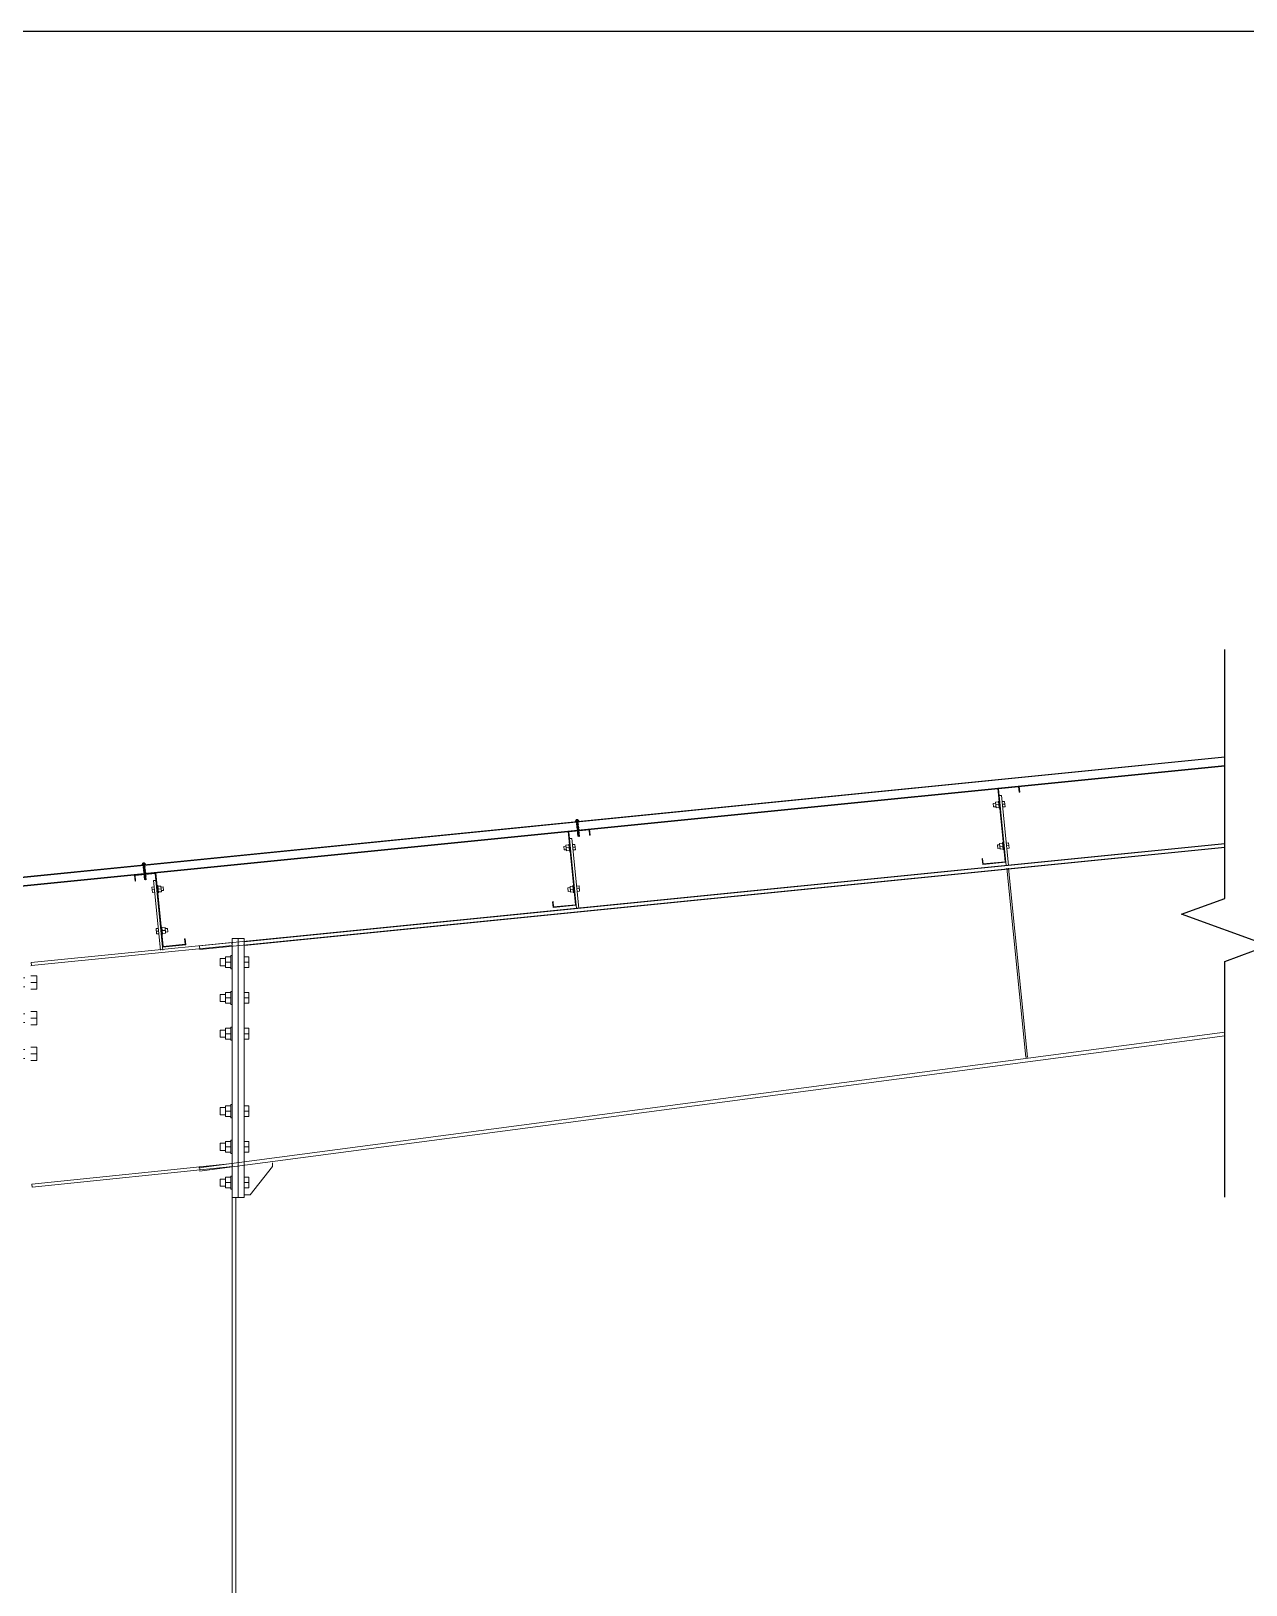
# Model space of a CAD drawing. Header units: inches. Extents: x 1359 to 46357, y -3807 to 191.
# Drawn here: x 24066.4 to 24107.2, y -951.5 to -899.3 of the extents above; entities that cross this region are included whole.
import ezdxf

# ---------------------------------------------------------------- set-up
doc = ezdxf.new("R2010")
doc.units = ezdxf.units.IN
doc.header["$MEASUREMENT"] = 0
doc.layers.add('Bolt', color=1, linetype='Continuous', lineweight=0)
doc.layers.add('S-STEEL-BEAM', color=3, linetype='Continuous', lineweight=0)
for name, color, linetype in [('CAUTAO', 7, 'Continuous'), ('ROOFING', 4, 'Continuous'), ('STRUCTURE', 1, 'Continuous')]:
    doc.layers.add(name, color=color, linetype=linetype)

# ---------------------------------------------------------------- blocks, each defined once
blk = doc.blocks.new('*A786')
at = {"layer": 'S-STEEL-BEAM', "color": 2, "linetype": 'Continuous', "lineweight": 0}
for p, q in [((158.12, 327.431), (158.478, 327.467)), ((158.243, 326.197), (158.12, 327.431)), ((158.47, 327.457), (158.13, 327.423)), ((158.13, 327.423), (158.254, 326.189)), ((158.479, 327.367), (158.47, 327.457)), ((158.478, 327.467), (158.488, 327.368)), ((158.488, 327.368), (158.479, 327.367)), ((157.856, 326.249), (157.865, 326.25)), ((157.866, 326.15), (157.856, 326.249)), ((157.865, 326.25), (157.874, 326.16)), ((158.254, 326.189), (157.866, 326.15)), ((157.874, 326.16), (158.243, 326.197))]:
    blk.add_line(p, q, dxfattribs=at)
blk = doc.blocks.new('*A794')
at = {"layer": 'S-STEEL-BEAM', "color": 2, "linetype": 'Continuous', "lineweight": 0}
for p, q in [((152.408, 321.273), (152.468, 321.273)), ((152.408, 308.626), (152.408, 321.273)), ((152.468, 321.273), (152.468, 308.626)), ((152.408, 308.626), (152.468, 308.626))]:
    blk.add_line(p, q, dxfattribs=at)
blk = doc.blocks.new('*A796')
at = {"layer": 'S-STEEL-BEAM', "color": 2, "linetype": 'Continuous', "lineweight": 0}
for p, q in [((152.407, 325.503), (152.408, 325.503)), ((149.028, 325.165), (149.038, 325.166))]:
    blk.add_line(p, q, dxfattribs=at)
blk = doc.blocks.new('*A803')
at = {"layer": 'S-STEEL-BEAM', "color": 2, "linetype": 'Continuous', "lineweight": 0}
for p, q in [((165.334, 328.153), (165.692, 328.189)), ((165.684, 328.178), (165.344, 328.144)), ((165.693, 328.088), (165.684, 328.178)), ((165.692, 328.189), (165.702, 328.089)), ((165.457, 326.918), (165.334, 328.153)), ((165.344, 328.144), (165.468, 326.91)), ((165.702, 328.089), (165.693, 328.088)), ((165.07, 326.971), (165.079, 326.972)), ((165.08, 326.871), (165.07, 326.971)), ((165.079, 326.972), (165.088, 326.882)), ((165.468, 326.91), (165.08, 326.871)), ((165.088, 326.882), (165.457, 326.918))]:
    blk.add_line(p, q, dxfattribs=at)
blk = doc.blocks.new('*A804')
at = {"layer": 'Bolt', "color": 7, "linetype": 'Continuous', "lineweight": 0}
for p, q in [((158.044, 327.178), (158.082, 327.181)), ((158.044, 327.178), (158.05, 327.118)), ((158.08, 327.199), (158.13, 327.204)), ((158.09, 327.104), (158.08, 327.199)), ((158.085, 327.152), (158.135, 327.156)), ((158.129, 327.216), (158.141, 327.217)), ((158.129, 327.216), (158.141, 327.097)), ((158.192, 327.207), (158.232, 327.211)), ((158.197, 327.163), (158.236, 327.167)), ((158.232, 327.211), (158.241, 327.122)), ((158.05, 327.118), (158.088, 327.122)), ((158.09, 327.104), (158.14, 327.109)), ((158.141, 327.097), (158.153, 327.098)), ((158.201, 327.118), (158.241, 327.122)), ((158.114, 326.481), (158.152, 326.485)), ((158.114, 326.481), (158.12, 326.421)), ((158.12, 326.421), (158.158, 326.425)), ((158.15, 326.502), (158.2, 326.507)), ((158.16, 326.408), (158.15, 326.502)), ((158.155, 326.455), (158.205, 326.46)), ((158.16, 326.408), (158.209, 326.413)), ((158.199, 326.52), (158.211, 326.521)), ((158.199, 326.52), (158.211, 326.4)), ((158.211, 326.4), (158.223, 326.402)), ((158.262, 326.511), (158.301, 326.515)), ((158.266, 326.466), (158.306, 326.47)), ((158.271, 326.421), (158.31, 326.425)), ((158.301, 326.515), (158.31, 326.425))]:
    blk.add_line(p, q, dxfattribs=at)
blk = doc.blocks.new('*A808')
at = {"layer": 'Bolt', "color": 7, "linetype": 'Continuous', "lineweight": 0}
for p, q in [((165.294, 327.92), (165.344, 327.925)), ((165.304, 327.826), (165.294, 327.92)), ((165.343, 327.938), (165.355, 327.939)), ((165.343, 327.938), (165.355, 327.818)), ((165.406, 327.929), (165.446, 327.933)), ((165.446, 327.933), (165.455, 327.843)), ((165.258, 327.899), (165.296, 327.903)), ((165.258, 327.899), (165.264, 327.839)), ((165.264, 327.839), (165.302, 327.843)), ((165.299, 327.873), (165.349, 327.878)), ((165.304, 327.826), (165.354, 327.831)), ((165.355, 327.818), (165.367, 327.819)), ((165.411, 327.884), (165.45, 327.888)), ((165.415, 327.839), (165.455, 327.843)), ((165.328, 327.203), (165.366, 327.206)), ((165.328, 327.203), (165.334, 327.143)), ((165.334, 327.143), (165.372, 327.147)), ((165.364, 327.224), (165.414, 327.229)), ((165.374, 327.129), (165.364, 327.224)), ((165.369, 327.176), (165.419, 327.181)), ((165.374, 327.129), (165.423, 327.134)), ((165.413, 327.241), (165.425, 327.242)), ((165.413, 327.241), (165.425, 327.122)), ((165.476, 327.232), (165.515, 327.236)), ((165.48, 327.188), (165.52, 327.192)), ((165.485, 327.143), (165.524, 327.147)), ((165.515, 327.236), (165.524, 327.147)), ((165.425, 327.122), (165.437, 327.123))]:
    blk.add_line(p, q, dxfattribs=at)
blk = doc.blocks.new('*A812')
at = {"layer": 'Bolt', "color": 7, "linetype": 'Continuous', "lineweight": 0}
for p, q in [((148.528, 324.959), (148.528, 324.809)), ((148.528, 324.959), (148.703, 324.959)), ((148.528, 324.809), (148.703, 324.809)), ((148.703, 324.999), (148.703, 324.769)), ((148.703, 324.999), (148.823, 324.999)), ((148.703, 324.884), (148.823, 324.884)), ((148.823, 325.024), (148.823, 324.744)), ((148.823, 325.024), (148.843, 325.024)), ((148.903, 324.959), (148.928, 324.959)), ((148.903, 324.809), (148.928, 324.809)), ((149.028, 324.997), (149.127, 324.997)), ((149.028, 324.884), (149.127, 324.884)), ((149.127, 324.997), (149.127, 324.772)), ((148.703, 324.769), (148.823, 324.769)), ((148.823, 324.744), (148.843, 324.744)), ((149.028, 324.772), (149.127, 324.772)), ((148.528, 324.359), (148.528, 324.209)), ((148.528, 324.359), (148.703, 324.359)), ((148.703, 324.399), (148.703, 324.169)), ((148.703, 324.399), (148.823, 324.399)), ((148.703, 324.284), (148.823, 324.284)), ((148.823, 324.424), (148.823, 324.144)), ((148.823, 324.424), (148.843, 324.424)), ((148.903, 324.359), (148.928, 324.359)), ((149.028, 324.397), (149.127, 324.397)), ((149.028, 324.284), (149.127, 324.284)), ((149.127, 324.397), (149.127, 324.172)), ((148.528, 324.209), (148.703, 324.209)), ((148.703, 324.169), (148.823, 324.169)), ((148.823, 324.144), (148.843, 324.144)), ((148.903, 324.209), (148.928, 324.209)), ((149.028, 324.172), (149.127, 324.172)), ((148.528, 323.759), (148.528, 323.609)), ((148.528, 323.759), (148.703, 323.759)), ((148.703, 323.799), (148.703, 323.569)), ((148.703, 323.799), (148.823, 323.799)), ((148.823, 323.824), (148.823, 323.544)), ((148.823, 323.824), (148.843, 323.824)), ((148.903, 323.759), (148.928, 323.759)), ((149.028, 323.797), (149.127, 323.797)), ((149.127, 323.797), (149.127, 323.572)), ((148.528, 323.609), (148.703, 323.609)), ((148.703, 323.684), (148.823, 323.684)), ((148.703, 323.569), (148.823, 323.569)), ((148.823, 323.544), (148.843, 323.544)), ((148.903, 323.609), (148.928, 323.609)), ((149.028, 323.684), (149.127, 323.684)), ((149.028, 323.572), (149.127, 323.572))]:
    blk.add_line(p, q, dxfattribs=at)
blk = doc.blocks.new('*A815')
at = {"layer": 'S-STEEL-BEAM', "color": 2, "linetype": 'Continuous', "lineweight": 0}
for p, q in [((158.142, 327.308), (158.182, 327.312)), ((158.299, 326.143), (158.182, 327.312)), ((158.259, 326.139), (158.254, 326.189))]:
    blk.add_line(p, q, dxfattribs=at)
blk = doc.blocks.new('*A816')
at = {"layer": 'S-STEEL-BEAM', "color": 2, "linetype": 'Continuous', "lineweight": 0}
for p, q in [((165.356, 328.029), (165.396, 328.033)), ((165.513, 326.864), (165.396, 328.033)), ((165.473, 326.86), (165.468, 326.91))]:
    blk.add_line(p, q, dxfattribs=at)
blk = doc.blocks.new('*A818')
at = {"layer": 'S-STEEL-BEAM', "color": 2, "linetype": 'Continuous', "lineweight": 0}
for p, q in [((152.608, 321.793), (152.616, 321.794)), ((153.083, 321.793), (152.708, 321.318)), ((153.083, 321.856), (153.083, 321.793)), ((152.708, 321.318), (152.608, 321.318))]:
    blk.add_line(p, q, dxfattribs=at)
blk = doc.blocks.new('*A819')
at = {"layer": 'Bolt', "color": 7, "linetype": 'Continuous', "lineweight": 0}
for p, q in [((152.293, 325.313), (152.293, 325.133)), ((152.293, 325.313), (152.388, 325.313)), ((152.388, 325.333), (152.388, 325.113)), ((152.388, 325.333), (152.408, 325.333)), ((152.608, 325.313), (152.687, 325.313)), ((152.687, 325.313), (152.687, 325.133)), ((152.208, 325.283), (152.208, 325.163)), ((152.208, 325.283), (152.293, 325.283)), ((152.208, 325.163), (152.293, 325.163)), ((152.293, 325.223), (152.388, 325.223)), ((152.293, 325.133), (152.388, 325.133)), ((152.388, 325.113), (152.408, 325.113)), ((152.608, 325.223), (152.687, 325.223)), ((152.608, 325.133), (152.687, 325.133)), ((152.208, 324.683), (152.208, 324.563)), ((152.208, 324.683), (152.293, 324.683)), ((152.208, 324.563), (152.293, 324.563)), ((152.293, 324.713), (152.293, 324.533)), ((152.293, 324.713), (152.388, 324.713)), ((152.293, 324.623), (152.388, 324.623)), ((152.293, 324.533), (152.388, 324.533)), ((152.388, 324.733), (152.388, 324.513)), ((152.388, 324.733), (152.408, 324.733)), ((152.608, 324.713), (152.687, 324.713)), ((152.608, 324.623), (152.687, 324.623)), ((152.608, 324.533), (152.687, 324.533)), ((152.687, 324.713), (152.687, 324.533)), ((152.388, 324.513), (152.408, 324.513)), ((152.208, 324.083), (152.208, 323.963)), ((152.208, 324.083), (152.293, 324.083)), ((152.293, 324.113), (152.293, 323.933)), ((152.293, 324.113), (152.388, 324.113)), ((152.293, 324.023), (152.388, 324.023)), ((152.388, 324.133), (152.388, 323.913)), ((152.388, 324.133), (152.408, 324.133)), ((152.608, 324.113), (152.687, 324.113)), ((152.608, 324.023), (152.687, 324.023)), ((152.687, 324.113), (152.687, 323.933)), ((152.208, 323.963), (152.293, 323.963)), ((152.293, 323.933), (152.388, 323.933)), ((152.388, 323.913), (152.408, 323.913)), ((152.608, 323.933), (152.687, 323.933)), ((152.208, 322.783), (152.208, 322.663)), ((152.208, 322.783), (152.293, 322.783)), ((152.293, 322.813), (152.293, 322.633)), ((152.293, 322.813), (152.388, 322.813)), ((152.293, 322.723), (152.388, 322.723)), ((152.388, 322.833), (152.388, 322.613)), ((152.388, 322.833), (152.408, 322.833)), ((152.608, 322.813), (152.687, 322.813)), ((152.608, 322.723), (152.687, 322.723)), ((152.687, 322.813), (152.687, 322.633)), ((152.208, 322.663), (152.293, 322.663)), ((152.293, 322.633), (152.388, 322.633)), ((152.388, 322.613), (152.408, 322.613)), ((152.608, 322.633), (152.687, 322.633)), ((152.208, 322.183), (152.208, 322.063)), ((152.208, 322.183), (152.293, 322.183)), ((152.293, 322.213), (152.293, 322.033)), ((152.293, 322.213), (152.388, 322.213)), ((152.388, 322.233), (152.388, 322.013)), ((152.388, 322.233), (152.408, 322.233)), ((152.608, 322.213), (152.687, 322.213)), ((152.687, 322.213), (152.687, 322.033)), ((152.208, 322.063), (152.293, 322.063)), ((152.293, 322.123), (152.388, 322.123)), ((152.293, 322.033), (152.388, 322.033)), ((152.388, 322.013), (152.408, 322.013)), ((152.608, 322.123), (152.687, 322.123)), ((152.608, 322.033), (152.687, 322.033)), ((152.208, 321.583), (152.208, 321.463)), ((152.208, 321.583), (152.293, 321.583)), ((152.208, 321.463), (152.293, 321.463)), ((152.293, 321.613), (152.293, 321.433)), ((152.293, 321.613), (152.388, 321.613)), ((152.293, 321.523), (152.388, 321.523)), ((152.293, 321.433), (152.388, 321.433)), ((152.388, 321.633), (152.388, 321.413)), ((152.388, 321.633), (152.408, 321.633)), ((152.388, 321.413), (152.408, 321.413)), ((152.608, 321.613), (152.687, 321.613)), ((152.608, 321.523), (152.687, 321.523)), ((152.608, 321.433), (152.687, 321.433)), ((152.687, 321.613), (152.687, 321.433))]:
    blk.add_line(p, q, dxfattribs=at)
blk = doc.blocks.new('*A821')
at = {"layer": 'S-STEEL-BEAM', "color": 2, "linetype": 'Continuous', "lineweight": 0}
for p, q in [((150.766, 326.696), (151.124, 326.732)), ((150.776, 326.596), (150.766, 326.696)), ((151.116, 326.721), (150.777, 326.687)), ((150.777, 326.687), (150.786, 326.597)), ((151.239, 325.487), (151.116, 326.721)), ((151.124, 326.732), (151.248, 325.497)), ((150.786, 326.597), (150.776, 326.596)), ((151.608, 325.624), (151.617, 325.625)), ((151.617, 325.534), (151.608, 325.624)), ((151.617, 325.625), (151.627, 325.526)), ((151.627, 325.526), (151.239, 325.487)), ((151.248, 325.497), (151.617, 325.534))]:
    blk.add_line(p, q, dxfattribs=at)
blk = doc.blocks.new('*A823')
at = {"layer": 'S-STEEL-BEAM', "color": 2, "linetype": 'Continuous', "lineweight": 0}
for p, q in [((165.485, 326.801), (165.803, 323.628)), ((165.833, 323.631), (165.515, 326.804)), ((165.803, 323.628), (165.833, 323.631))]:
    blk.add_line(p, q, dxfattribs=at)
blk = doc.blocks.new('*A826')
at = {"layer": 'S-STEEL-BEAM', "color": 2, "linetype": 'Continuous', "lineweight": 0}
for p, q in [((152.402, 325.553), (149.033, 325.216)), ((152.407, 325.503), (149.038, 325.166)), ((152.402, 325.553), (152.407, 325.503)), ((149.033, 325.216), (149.038, 325.166))]:
    blk.add_line(p, q, dxfattribs=at)
blk = doc.blocks.new('*A827')
at = {"layer": 'S-STEEL-BEAM', "color": 2, "linetype": 'Continuous', "lineweight": 0}
for p, q in [((149.038, 321.507), (152.404, 321.856)), ((149.044, 321.457), (152.408, 321.806)), ((152.408, 321.822), (152.404, 321.856)), ((149.044, 321.457), (149.038, 321.507))]:
    blk.add_line(p, q, dxfattribs=at)
blk = doc.blocks.new('*A829')
at = {"layer": 'S-STEEL-BEAM', "color": 2, "linetype": 'Continuous', "lineweight": 0}
for p, q in [((152.408, 321.273), (152.408, 325.623)), ((152.408, 325.623), (152.508, 325.623)), ((152.508, 321.273), (152.508, 325.623)), ((152.408, 321.273), (152.508, 321.273))]:
    blk.add_line(p, q, dxfattribs=at)
blk = doc.blocks.new('*A830')
at = {"layer": 'S-STEEL-BEAM', "color": 2, "linetype": 'Continuous', "lineweight": 0}
for p, q in [((152.508, 321.273), (152.508, 325.623)), ((152.508, 325.623), (152.608, 325.623)), ((152.608, 321.273), (152.608, 325.623)), ((152.508, 321.273), (152.608, 321.273))]:
    blk.add_line(p, q, dxfattribs=at)
blk = doc.blocks.new('A$C26A6701F')
at = {"layer": 'STRUCTURE', "color": 1, "linetype": 'Continuous'}
for p, q in [((0, 17.2), (1.3, 17.5)), ((0.4, 17.8), (3.6, 17.8)), ((0.4, 17.6), (1.2, 17.6)), ((0.9, 17.8), (0.9, 18.8)), ((1, 17.8), (1, 18.6)), ((1.1, 18.9), (2.9, 18.9)), ((1.2, 17.6), (2.8, 17.6)), ((1.3, 17.5), (1.3, 17.6)), ((1.3, 17.5), (2.7, 17.5)), ((1.9, 18.6), (2, 17.8)), ((2, 17.8), (2.1, 18.6)), ((2.7, 17.5), (2.7, 17.6)), ((2.7, 17.5), (4, 17.2)), ((2.8, 17.6), (3.6, 17.6)), ((3, 18.6), (3, 17.8)), ((3.1, 17.8), (3.1, 18.8)), ((0, 17.1), (0, 17.2)), ((0, 17.2), (4, 17.2)), ((4, 17.1), (0, 17.1)), ((3.9, 16.7), (0.1, 16.7)), ((1, 6.2), (2.8, 6.5)), ((1.3, 6.4), (1, 6.2)), ((1, 6.2), (1.3, 6.1)), ((1.3, 6), (1, 5.8)), ((1, 5.8), (2.8, 6)), ((1, 5.8), (1.3, 5.6)), ((1, 5.3), (2.8, 5.6)), ((1.3, 5.5), (1, 5.3)), ((1, 5.3), (1.3, 5.2)), ((1, 4.8), (2.8, 5.1)), ((1.3, 5), (1, 4.8)), ((1, 4.8), (1.3, 4.7)), ((1, 4.3), (2.8, 4.6)), ((1.3, 4.5), (1, 4.3)), ((1, 4.3), (1.3, 4.2)), ((1.3, 4.1), (1, 3.9)), ((1, 3.9), (2.8, 4.1)), ((1, 3.9), (1.3, 3.8)), ((1.3, 3.6), (1, 3.4)), ((1, 3.4), (2.3, 3.6)), ((1, 3.4), (1.3, 3.3)), ((1.2, 16.7), (1.1, 16.7)), ((1.1, 16.7), (1.4, 16.6)), ((1.1, 16.7), (1.4, 16.7)), ((1.1, 16.2), (2.9, 16.5)), ((1.4, 16.4), (1.1, 16.2)), ((1.1, 16.2), (1.4, 16.1)), ((1.1, 15.7), (2.9, 16)), ((1.4, 15.9), (1.1, 15.7)), ((1.1, 15.7), (1.4, 15.6)), ((1.4, 15.5), (1.1, 15.2)), ((1.1, 15.2), (2.9, 15.5)), ((1.1, 15.2), (1.4, 15.1)), ((1.4, 15), (1.1, 14.8)), ((1.1, 14.8), (2.9, 15)), ((1.1, 14.8), (1.4, 14.7)), ((1.1, 14.3), (2.9, 14.6)), ((1.4, 14.5), (1.1, 14.3)), ((1.1, 14.3), (1.4, 14.2)), ((1.1, 13.8), (2.9, 14.1)), ((1.4, 14), (1.1, 13.8)), ((1.1, 13.8), (1.4, 13.7)), ((1.4, 13.6), (1.1, 13.3)), ((1.1, 13.3), (2.9, 13.6)), ((1.1, 13.3), (1.4, 13.2)), ((1.1, 12.9), (2.9, 13.2)), ((1.4, 13.1), (1.1, 12.9)), ((1.1, 12.9), (1.4, 12.8)), ((1.1, 12.4), (2.9, 12.7)), ((1.4, 12.6), (1.1, 12.4)), ((1.1, 12.4), (1.4, 12.3)), ((1.1, 11.9), (2.9, 12.2)), ((1.4, 12.1), (1.1, 11.9)), ((1.1, 11.9), (1.4, 11.8)), ((1.4, 11.7), (1.1, 11.5)), ((1.1, 11.5), (2.9, 11.7)), ((1.1, 11.5), (1.4, 11.3)), ((1.1, 11), (2.9, 11.3)), ((1.4, 11.2), (1.1, 11)), ((1.1, 11), (1.3, 10.9)), ((1.1, 10.5), (2.9, 10.8)), ((1.4, 10.7), (1.1, 10.5)), ((1.1, 10.5), (1.3, 10.4)), ((1.1, 10), (2.9, 10.3)), ((1.3, 10.2), (1.1, 10)), ((1.1, 10), (1.3, 9.9)), ((1.3, 9.8), (1.1, 9.6)), ((1.1, 9.6), (2.9, 9.8)), ((1.1, 9.6), (1.3, 9.4)), ((1.1, 9.1), (2.8, 9.4)), ((1.3, 9.3), (1.1, 9.1)), ((1.1, 9.1), (1.3, 9)), ((1.1, 8.6), (2.8, 8.9)), ((1.3, 8.8), (1.1, 8.6)), ((1.1, 8.6), (1.3, 8.5)), ((1.1, 8.1), (2.8, 8.4)), ((1.3, 8.3), (1.1, 8.1)), ((1.1, 8.1), (1.3, 8)), ((1.3, 7.9), (1.1, 7.7)), ((1.1, 7.7), (2.8, 7.9)), ((1.1, 7.7), (1.3, 7.5)), ((1.1, 7.2), (2.8, 7.5)), ((1.3, 7.4), (1.1, 7.2)), ((1.1, 7.2), (1.3, 7.1)), ((1.1, 6.7), (2.8, 7)), ((1.3, 6.9), (1.1, 6.7)), ((1.1, 6.7), (1.3, 6.6)), ((1.3, 10.7), (1.3, 10.9)), ((1.3, 10.4), (2.7, 10.6)), ((2.7, 10.4), (1.3, 10.2)), ((1.3, 10.2), (1.3, 10.4)), ((1.3, 9.9), (2.7, 10.1)), ((2.7, 9.9), (1.3, 9.8)), ((1.3, 9.9), (1.3, 9.8)), ((1.3, 9.4), (2.7, 9.6)), ((2.6, 9.5), (1.3, 9.3)), ((1.3, 9.3), (1.3, 9.4)), ((1.3, 9), (2.7, 9.2)), ((2.6, 9), (1.3, 8.8)), ((1.3, 8.8), (1.3, 9)), ((1.3, 8.5), (2.7, 8.7)), ((2.6, 8.5), (1.3, 8.3)), ((1.3, 8.3), (1.3, 8.5)), ((1.3, 8), (2.7, 8.2)), ((2.6, 8), (1.3, 7.9)), ((1.3, 7.9), (1.3, 8)), ((1.3, 7.5), (2.7, 7.7)), ((2.6, 7.6), (1.3, 7.4)), ((1.3, 7.4), (1.3, 7.5)), ((1.3, 7.1), (2.7, 7.3)), ((2.6, 7.1), (1.3, 6.9)), ((1.3, 6.9), (1.3, 7.1)), ((1.3, 6.6), (2.7, 6.8)), ((2.6, 6.6), (1.3, 6.4)), ((1.3, 6.4), (1.3, 6.6)), ((1.3, 6.1), (2.6, 6.3)), ((2.6, 6.1), (1.3, 6)), ((1.3, 6), (1.3, 6.1)), ((1.3, 5.6), (2.6, 5.8)), ((2.6, 5.7), (1.3, 5.5)), ((1.3, 5.5), (1.3, 5.6)), ((1.3, 5.2), (2.6, 5.4)), ((2.6, 5.2), (1.3, 5)), ((1.3, 5), (1.3, 5.2)), ((1.3, 4.7), (2.6, 4.9)), ((2.6, 4.7), (1.3, 4.5)), ((1.3, 4.5), (1.3, 4.7)), ((1.3, 4.2), (2.6, 4.4)), ((2.6, 4.3), (1.3, 4.1)), ((1.3, 4.1), (1.3, 4.2)), ((1.3, 3.8), (2.6, 3.9)), ((1.3, 3.6), (1.3, 3.8)), ((2.3, 3.7), (1.3, 3.6)), ((1.3, 3.3), (2.2, 3.4)), ((1.3, 0.6), (1.3, 3.3)), ((1.3, 0.6), (1.4, 0.8)), ((1.3, 0.6), (1.9, 0)), ((1.4, 16.6), (2.4, 16.7)), ((2.7, 16.6), (1.4, 16.4)), ((1.4, 16.4), (1.4, 16.6)), ((1.4, 16.1), (2.7, 16.3)), ((2.7, 16.1), (1.4, 15.9)), ((1.4, 15.9), (1.4, 16.1)), ((1.4, 15.6), (2.7, 15.8)), ((2.7, 15.6), (1.4, 15.5)), ((1.4, 15.5), (1.4, 15.6)), ((1.4, 15.1), (2.7, 15.3)), ((2.7, 15.2), (1.4, 15)), ((1.4, 15), (1.4, 15.1)), ((1.4, 14.7), (2.7, 14.9)), ((2.7, 14.7), (1.4, 14.5)), ((1.4, 14.5), (1.4, 14.7)), ((1.4, 14.2), (2.7, 14.4)), ((2.7, 14.2), (1.4, 14)), ((1.4, 14), (1.4, 14.2)), ((1.4, 13.7), (2.7, 13.9)), ((2.7, 13.7), (1.4, 13.6)), ((1.4, 13.6), (1.4, 13.7)), ((1.4, 13.2), (2.7, 13.4)), ((2.7, 13.3), (1.4, 13.1)), ((1.4, 13.2), (1.4, 13.1)), ((1.4, 12.8), (2.7, 13)), ((2.7, 12.8), (1.4, 12.6)), ((1.4, 12.6), (1.4, 12.8)), ((1.4, 12.3), (2.7, 12.5)), ((2.7, 12.3), (1.4, 12.1)), ((1.4, 12.1), (1.4, 12.3)), ((1.4, 11.8), (2.7, 12)), ((2.7, 11.8), (1.4, 11.7)), ((1.4, 11.7), (1.4, 11.8)), ((1.4, 11.3), (2.7, 11.5)), ((2.7, 11.4), (1.4, 11.2)), ((1.4, 11.2), (1.4, 11.3)), ((1.3, 10.9), (2.7, 11.1)), ((2.7, 10.9), (1.4, 10.7)), ((1.7, 0.8), (2, 0)), ((2, 0), (2.6, 0.6)), ((2, 0.1), (2.3, 0.6)), ((2.4, 1), (2.6, 3.7)), ((2.6, 3.8), (2.5, 3.8)), ((2.5, 3.6), (2.8, 3.7)), ((2.5, 3.5), (2.6, 3.5)), ((2.6, 9.5), (2.7, 9.6)), ((2.6, 9.5), (2.8, 9.4)), ((2.6, 9), (2.6, 9.2)), ((2.6, 9), (2.8, 8.9)), ((2.6, 8.5), (2.6, 8.7)), ((2.6, 8.5), (2.8, 8.4)), ((2.6, 8), (2.6, 8.2)), ((2.6, 8), (2.8, 7.9)), ((2.6, 7.6), (2.6, 7.7)), ((2.6, 7.6), (2.8, 7.5)), ((2.6, 7.1), (2.6, 7.3)), ((2.6, 7.1), (2.8, 7)), ((2.6, 6.6), (2.6, 6.8)), ((2.6, 6.6), (2.8, 6.5)), ((2.6, 6.3), (2.8, 6.5)), ((2.6, 6.1), (2.6, 6.3)), ((2.6, 6.1), (2.8, 6)), ((2.6, 5.8), (2.8, 6)), ((2.6, 5.7), (2.6, 5.8)), ((2.6, 5.7), (2.8, 5.6)), ((2.6, 5.4), (2.8, 5.6)), ((2.6, 5.2), (2.6, 5.4)), ((2.6, 5.2), (2.8, 5.1)), ((2.6, 4.9), (2.8, 5.1)), ((2.6, 4.7), (2.6, 4.9)), ((2.6, 4.7), (2.8, 4.6)), ((2.6, 4.4), (2.8, 4.6)), ((2.6, 4.3), (2.6, 4.4)), ((2.8, 4.1), (2.6, 4.3)), ((2.6, 3.9), (2.8, 4.1)), ((2.6, 3.8), (2.6, 3.9)), ((2.8, 3.7), (2.6, 3.8)), ((2.6, 3.5), (2.8, 3.7)), ((2.6, 0.6), (2.6, 3.5)), ((2.7, 16.6), (2.7, 16.7)), ((2.7, 16.6), (2.9, 16.5)), ((2.7, 16.3), (2.9, 16.5)), ((2.7, 16.1), (2.7, 16.3)), ((2.7, 16.1), (2.9, 16)), ((2.7, 15.8), (2.9, 16)), ((2.7, 15.6), (2.7, 15.8)), ((2.7, 15.6), (2.9, 15.5)), ((2.7, 15.3), (2.9, 15.5)), ((2.7, 15.2), (2.7, 15.3)), ((2.7, 15.2), (2.9, 15)), ((2.7, 14.9), (2.9, 15)), ((2.7, 14.7), (2.7, 14.9)), ((2.7, 14.7), (2.9, 14.6)), ((2.7, 14.4), (2.9, 14.6)), ((2.7, 14.2), (2.7, 14.4)), ((2.7, 14.2), (2.9, 14.1)), ((2.7, 13.9), (2.9, 14.1)), ((2.7, 13.7), (2.7, 13.9)), ((2.7, 13.7), (2.9, 13.6)), ((2.7, 13.4), (2.9, 13.6)), ((2.7, 13.4), (2.7, 13.3)), ((2.7, 13.3), (2.9, 13.2)), ((2.7, 13), (2.9, 13.2)), ((2.7, 12.8), (2.7, 13)), ((2.7, 12.8), (2.9, 12.7)), ((2.7, 12.5), (2.9, 12.7)), ((2.7, 12.3), (2.7, 12.5)), ((2.7, 12.3), (2.9, 12.2)), ((2.7, 12), (2.9, 12.2)), ((2.7, 11.8), (2.7, 12)), ((2.7, 11.8), (2.9, 11.7)), ((2.7, 11.5), (2.9, 11.7)), ((2.7, 11.4), (2.7, 11.5)), ((2.7, 11.4), (2.9, 11.3)), ((2.7, 11.1), (2.9, 11.3)), ((2.7, 10.9), (2.7, 11.1)), ((2.7, 10.9), (2.9, 10.8)), ((2.7, 10.6), (2.9, 10.8)), ((2.7, 10.4), (2.7, 10.6)), ((2.7, 10.4), (2.9, 10.3)), ((2.7, 10.1), (2.9, 10.3)), ((2.7, 10.1), (2.7, 9.9)), ((2.7, 9.9), (2.9, 9.8)), ((2.7, 9.6), (2.9, 9.8)), ((2.7, 9.2), (2.8, 9.4)), ((2.7, 8.7), (2.8, 8.9)), ((2.7, 8.2), (2.8, 8.4)), ((2.7, 7.7), (2.8, 7.9)), ((2.7, 7.3), (2.8, 7.5)), ((2.7, 6.8), (2.8, 7)), ((4, 17.2), (4, 17.1))]:
    blk.add_line(p, q, dxfattribs=at)
for centre, major_axis, ratio, start_param, end_param in [((0.4, 17.7), (0.0956, 0.0956), 1, 0.954633, 3.757756), ((1.1, 18.8), (-0.0943, 0.0943), 1, -0.785398, 0.785398), ((1.5, 18), (0.508, 0.508), 1, 0.131933, 1.438864), ((2.5, 18), (0.508, 0.508), 1, 0.131933, 1.438864), ((2.9, 18.8), (-0.0943, 0.0943), 1, 3.926991, 5.497787), ((3.6, 17.7), (-0.1, 0.1), 1, 2.701137, 5.152845), ((-1.1, 16.7), (-0.822, 0.822), 1, 3.915086, 4.236522), ((1.5, 0.7), (0.111, 0.111), 1, 6.085329, 8.011019), ((1.9, 0.1), (0.0625, 0.0625), 1, 3.247504, 4.535451), ((1.8, 3.7), (0.363, 0.363), 1, 4.808661, 5.407478), ((2.4, 3.7), (0.0836, 0.0836), 1, 5.766736, 8.502032), ((1.8, 1), (0.416, 0.416), 1, 4.859665, 5.449971), ((5.1, 16.7), (-1.15, 0.17), 0.90746, -0.177273, 0.177273)]:
    blk.add_ellipse(centre, major_axis=major_axis, ratio=ratio, start_param=start_param, end_param=end_param, dxfattribs=at)
blk = doc.blocks.new('A$C02CA584A')
at = {"color": 74, "linetype": 'Continuous'}
blk.add_lwpolyline([(83.9849, 94.7413), (83.9849, 100.0217), (84.9508, 100.3732), (83.019, 101.0763), (83.9849, 101.4279), (83.9849, 107.0052), (83.9849, 107.0052)], dxfattribs=at)
at = {"layer": 'ROOFING', "color": 3}
for p, q in [((83.9849, 104.5957), (54.4007, 101.6371)), ((83.9849, 104.589), (54.4013, 101.6305)), ((83.9849, 104.3947), (54.4208, 101.4382)), ((83.9849, 104.4014), (54.5556, 101.4583))]:
    blk.add_line(p, q, dxfattribs=at)
at = {"layer": 'S-STEEL-BEAM', "color": 2, "linetype": 'Continuous', "lineweight": 0}
for p, q in [((83.9849, 102.6621), (61.029, 100.3664)), ((61.029, 100.3664, 0), (83.9849, 102.6621, 0)), ((62.029, 100.457), (83.9849, 102.6528)), ((83.9849, 102.5817), (61.037, 100.2868)), ((61.037, 100.2868, 0), (83.9849, 102.5817, 0)), ((62.037, 100.3774), (83.9849, 102.5724)), ((61.037, 100.2868), (61.029, 100.3664)), ((83.9849, 98.437, 0), (61.0171, 95.401, 0)), ((83.9849, 98.3563, 0), (61.0277, 95.3217, 0)), ((61.0368, 95.3536, 0), (61.0264, 95.4329, 0))]:
    blk.add_line(p, q, dxfattribs=at)
at = {"lineweight": 0, "xscale": 1.333333333328483, "yscale": 1.333333333328483, "zscale": 1.333333333333333}
for name, p in [('*A803', (-141.5414, -333.6411)), ('*A816', (-141.5414, -333.6411)), ('*A808', (-141.5414, -333.6411)), ('*A786', (-141.5414, -333.6411)), ('*A804', (-141.5414, -333.6411)), ('*A815', (-141.5414, -333.6411)), ('*A821', (-141.4481, -333.6411)), ('*A823', (-141.5428, -333.6279)), ('*A829', (-141.4495, -333.6279)), ('*A830', (-141.4495, -333.6279)), ('*A796', (-141.4495, -333.6279)), ('*A826', (-141.4495, -333.6279)), ('*A819', (-141.4495, -333.6279)), ('*A812', (-141.4495, -333.6279)), ('*A827', (-141.4447, -333.6419, 0)), ('*A818', (-141.4495, -333.6279)), ('*A794', (-141.4495, -333.6279))]:
    blk.add_blockref(name, p, dxfattribs=at)
at = {"color": 9, "linetype": 'Continuous', "extrusion": (0, 0, -1), "xscale": 0.02000000000158377, "yscale": 0.02000000000407454, "zscale": -0.02, "rotation": 354.2894068666484}
for p in [(-69.5617, 102.8174), (-59.8594, 101.8472)]:
    blk.add_blockref('A$C26A6701F', p, dxfattribs=at)
at = {"lineweight": 0, "xscale": -1.333333333335257, "yscale": 1.333333333328483, "zscale": 1.333333333333333, "rotation": 11.4219902274028}
for name in ['*A786', '*A815', '*A804']:
    blk.add_blockref(name, (353.1589, -284.1769), dxfattribs=at)

msp = doc.modelspace()

# ---------------------------------------------------------------- linework, layer by layer
at = {"layer": 'CAUTAO', "color": 8}
msp.add_lwpolyline([(23743.8231, -899.3405), (24252.5121, -899.3405), (24252.5121, -1098.5305), (23743.8231, -1098.5305)], close=True, dxfattribs=at)

# ---------------------------------------------------------------- next in the draw order: block references
at = {"color": 8, "xscale": 1.5, "yscale": 1.5, "zscale": 1.5}
msp.add_blockref('A$C02CA584A', (23980.5432, -1080.6098), dxfattribs=at)

doc.saveas('drawing.dxf')
